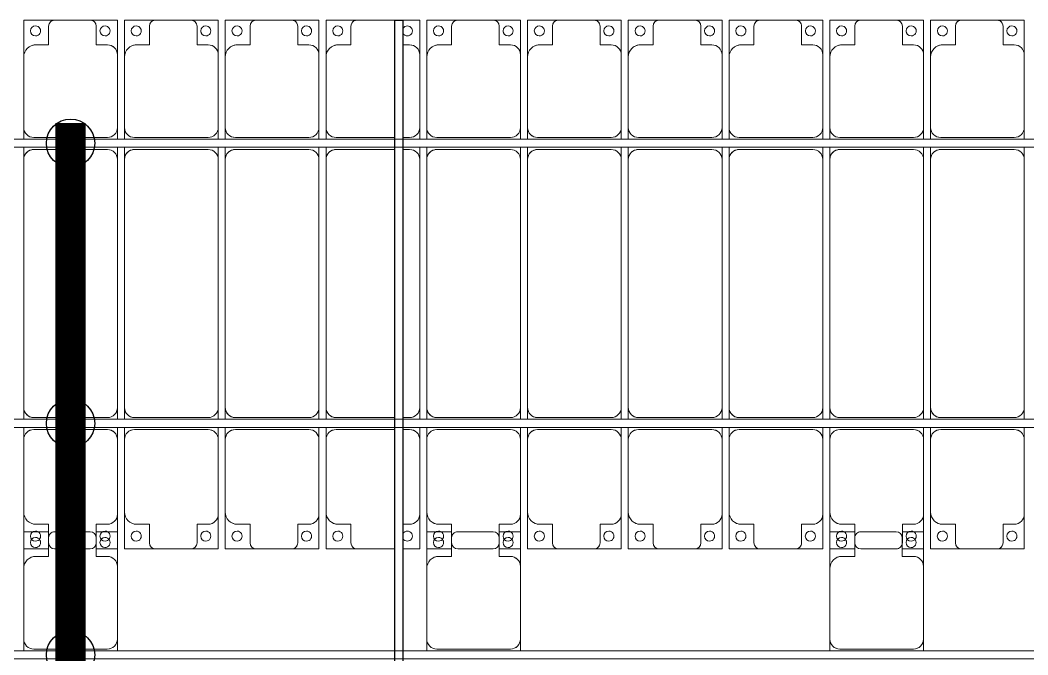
# Model space of a CAD drawing. Header units: millimetres. Extents: x -147246 to 112336, y -213734 to -86506.
# Drawn here: x -64365 to -59364, y -95705 to -92555 of the extents above; entities that cross this region are included whole.
import ezdxf

# ---------------------------------------------------------------- set-up
doc = ezdxf.new("R2010")
doc.units = ezdxf.units.MM
doc.layers.add('A-GENM', color=13, linetype='Continuous', lineweight=9)
doc.layers.add('S-BEAM', color=12, linetype='Continuous', lineweight=9)
doc.layers.add('GC-HOP 40x60 GIA CUONG', color=1, linetype='Continuous')

# ---------------------------------------------------------------- blocks, each defined once
blk = doc.blocks.new('Dải phao đi lại kèm đỡ invester - DẢI PHAO ĐI LẠI-15551-BỐ TRÍ KHUNG KẾT CẤU BÈ PIN 05')
at = {"layer": 'A-GENM', "color": 7}
for p, q in [((75758.4, 1312.2), (75911.8, 1312.2)), ((75758.4, 1129.7), (75758.4, 1312.2)), ((76088.2, 1312.2), (75911.8, 1312.2)), ((76088.2, 1312.2), (76223.4, 1312.2)), ((76223.4, 1312.2), (76223.4, 1139.7)), ((76258.4, 1312.2), (76411.8, 1312.2)), ((76258.4, 1129.7), (76258.4, 1312.2)), ((76588.2, 1312.2), (76411.8, 1312.2)), ((76588.2, 1312.2), (76723.4, 1312.2)), ((76723.4, 1312.2), (76723.4, 1139.7)), ((76758.4, 1312.2), (76911.8, 1312.2)), ((76758.4, 1129.7), (76758.4, 1312.2)), ((77088.2, 1312.2), (76911.8, 1312.2)), ((77088.2, 1312.2), (77223.4, 1312.2)), ((77223.4, 1312.2), (77223.4, 1139.7)), ((77258.4, 1312.2), (77411.8, 1312.2)), ((77258.4, 1129.7), (77258.4, 1312.2)), ((77588.2, 1312.2), (77411.8, 1312.2)), ((77588.2, 1312.2), (77599.8, 1312.2)), ((77639.8, 1312.2), (77723.4, 1312.2)), ((77723.4, 1312.2), (77723.4, 1139.7)), ((77758.4, 1312.2), (77911.8, 1312.2)), ((77758.4, 1129.7), (77758.4, 1312.2)), ((78088.2, 1312.2), (77911.8, 1312.2)), ((78088.2, 1312.2), (78223.4, 1312.2)), ((78223.4, 1312.2), (78223.4, 1139.7)), ((78258.4, 1312.2), (78411.8, 1312.2)), ((78258.4, 1129.7), (78258.4, 1312.2)), ((78588.2, 1312.2), (78411.8, 1312.2)), ((78588.2, 1312.2), (78723.4, 1312.2)), ((78723.4, 1312.2), (78723.4, 1139.7)), ((78758.4, 1312.2), (78911.8, 1312.2)), ((78758.4, 1129.7), (78758.4, 1312.2)), ((79088.2, 1312.2), (78911.8, 1312.2)), ((79088.2, 1312.2), (79223.4, 1312.2)), ((79223.4, 1312.2), (79223.4, 1139.7)), ((79258.4, 1312.2), (79411.8, 1312.2)), ((79258.4, 1129.7), (79258.4, 1312.2)), ((79588.2, 1312.2), (79411.8, 1312.2)), ((79588.2, 1312.2), (79723.4, 1312.2)), ((79723.4, 1312.2), (79723.4, 1139.7)), ((79758.4, 1312.2), (79911.8, 1312.2)), ((79758.4, 1129.7), (79758.4, 1312.2)), ((80088.2, 1312.2), (79911.8, 1312.2)), ((80088.2, 1312.2), (80223.4, 1312.2)), ((80223.4, 1312.2), (80223.4, 1139.7)), ((80258.4, 1312.2), (80411.8, 1312.2)), ((80258.4, 1129.7), (80258.4, 1312.2)), ((80588.2, 1312.2), (80411.8, 1312.2)), ((80588.2, 1312.2), (80723.4, 1312.2)), ((80723.4, 1312.2), (80723.4, 1139.7)), ((75881.8, 1282.2), (75881.8, 1189.7)), ((76118.2, 1189.7), (76118.2, 1282.2)), ((76381.8, 1282.2), (76381.8, 1189.7)), ((76618.2, 1189.7), (76618.2, 1282.2)), ((76881.8, 1282.2), (76881.8, 1189.7)), ((77118.2, 1189.7), (77118.2, 1282.2)), ((77381.8, 1282.2), (77381.8, 1189.7)), ((77881.8, 1282.2), (77881.8, 1189.7)), ((78118.2, 1189.7), (78118.2, 1282.2)), ((78381.8, 1282.2), (78381.8, 1189.7)), ((78618.2, 1189.7), (78618.2, 1282.2)), ((78881.8, 1282.2), (78881.8, 1189.7)), ((79118.2, 1189.7), (79118.2, 1282.2)), ((79381.8, 1282.2), (79381.8, 1189.7)), ((79618.2, 1189.7), (79618.2, 1282.2)), ((79881.8, 1282.2), (79881.8, 1189.7)), ((80118.2, 1189.7), (80118.2, 1282.2)), ((80381.8, 1282.2), (80381.8, 1189.7)), ((80618.2, 1189.7), (80618.2, 1282.2)), ((75881.8, 1189.7), (75818.4, 1189.7)), ((76173.4, 1189.7), (76118.2, 1189.7)), ((76381.8, 1189.7), (76318.4, 1189.7)), ((76673.4, 1189.7), (76618.2, 1189.7)), ((76881.8, 1189.7), (76818.4, 1189.7)), ((77173.4, 1189.7), (77118.2, 1189.7)), ((77381.8, 1189.7), (77318.4, 1189.7)), ((77673.4, 1189.7), (77639.8, 1189.7)), ((77881.8, 1189.7), (77818.4, 1189.7)), ((78173.4, 1189.7), (78118.2, 1189.7)), ((78381.8, 1189.7), (78318.4, 1189.7)), ((78673.4, 1189.7), (78618.2, 1189.7)), ((78881.8, 1189.7), (78818.4, 1189.7)), ((79173.4, 1189.7), (79118.2, 1189.7)), ((79381.8, 1189.7), (79318.4, 1189.7)), ((79673.4, 1189.7), (79618.2, 1189.7)), ((79881.8, 1189.7), (79818.4, 1189.7)), ((80173.4, 1189.7), (80118.2, 1189.7)), ((80381.8, 1189.7), (80318.4, 1189.7)), ((80673.4, 1189.7), (80618.2, 1189.7)), ((75758.4, 1129.7), (75758.4, 779.7)), ((76223.4, 779.7), (76223.4, 1139.7)), ((76258.4, 1129.7), (76258.4, 779.7)), ((76723.4, 779.7), (76723.4, 1139.7)), ((76758.4, 1129.7), (76758.4, 779.7)), ((77223.4, 779.7), (77223.4, 1139.7)), ((77258.4, 1129.7), (77258.4, 779.7)), ((77723.4, 779.7), (77723.4, 1139.7)), ((77758.4, 1129.7), (77758.4, 779.7)), ((78223.4, 779.7), (78223.4, 1139.7)), ((78258.4, 1129.7), (78258.4, 779.7)), ((78723.4, 779.7), (78723.4, 1139.7)), ((78758.4, 1129.7), (78758.4, 779.7)), ((79223.4, 779.7), (79223.4, 1139.7)), ((79258.4, 1129.7), (79258.4, 779.7)), ((79723.4, 779.7), (79723.4, 1139.7)), ((79758.4, 1129.7), (79758.4, 779.7)), ((80223.4, 779.7), (80223.4, 1139.7)), ((80258.4, 1129.7), (80258.4, 779.7)), ((80723.4, 779.7), (80723.4, 1139.7)), ((75758.4, 721.1), (75758.4, 779.7)), ((76223.4, 779.7), (76223.4, 721.1)), ((76258.4, 721.1), (76258.4, 779.7)), ((76723.4, 779.7), (76723.4, 721.1)), ((76758.4, 721.1), (76758.4, 779.7)), ((77223.4, 779.7), (77223.4, 721.1)), ((77258.4, 721.1), (77258.4, 779.7)), ((77723.4, 779.7), (77723.4, 721.1)), ((77758.4, 721.1), (77758.4, 779.7)), ((78223.4, 779.7), (78223.4, 721.1)), ((78258.4, 721.1), (78258.4, 779.7)), ((78723.4, 779.7), (78723.4, 721.1)), ((78758.4, 721.1), (78758.4, 779.7)), ((79223.4, 779.7), (79223.4, 721.1)), ((79258.4, 721.1), (79258.4, 779.7)), ((79723.4, 779.7), (79723.4, 721.1)), ((79758.4, 721.1), (79758.4, 779.7)), ((80223.4, 779.7), (80223.4, 721.1)), ((80258.4, 721.1), (80258.4, 779.7)), ((80723.4, 779.7), (80723.4, 721.1)), ((75808.4, 729.7), (76173.4, 729.7)), ((76308.4, 729.7), (76673.4, 729.7)), ((76808.4, 729.7), (77173.4, 729.7)), ((77308.4, 729.7), (77599.8, 729.7)), ((77639.8, 729.7), (77673.4, 729.7)), ((77808.4, 729.7), (78173.4, 729.7)), ((78308.4, 729.7), (78673.4, 729.7)), ((78808.4, 729.7), (79173.4, 729.7)), ((79308.4, 729.7), (79673.4, 729.7)), ((79808.4, 729.7), (80173.4, 729.7)), ((80308.4, 729.7), (80673.4, 729.7)), ((75758.4, 620.3), (75758.4, 681.1)), ((76173.4, 670.3), (75808.4, 670.3)), ((76223.4, 681.1), (76223.4, 620.3)), ((76258.4, 620.3), (76258.4, 681.1)), ((76673.4, 670.3), (76308.4, 670.3)), ((76723.4, 681.1), (76723.4, 620.3)), ((76758.4, 620.3), (76758.4, 681.1)), ((77173.4, 670.3), (76808.4, 670.3)), ((77223.4, 681.1), (77223.4, 620.3)), ((77258.4, 620.3), (77258.4, 681.1)), ((77599.8, 670.3), (77308.4, 670.3)), ((77673.4, 670.3), (77639.8, 670.3)), ((77723.4, 681.1), (77723.4, 620.3)), ((77758.4, 620.3), (77758.4, 681.1)), ((78173.4, 670.3), (77808.4, 670.3)), ((78223.4, 681.1), (78223.4, 620.3)), ((78258.4, 620.3), (78258.4, 681.1)), ((78673.4, 670.3), (78308.4, 670.3)), ((78723.4, 681.1), (78723.4, 620.3)), ((78758.4, 620.3), (78758.4, 681.1)), ((79173.4, 670.3), (78808.4, 670.3)), ((79223.4, 681.1), (79223.4, 620.3)), ((79258.4, 620.3), (79258.4, 681.1)), ((79673.4, 670.3), (79308.4, 670.3)), ((79723.4, 681.1), (79723.4, 620.3)), ((79758.4, 620.3), (79758.4, 681.1)), ((80173.4, 670.3), (79808.4, 670.3)), ((80223.4, 681.1), (80223.4, 620.3)), ((80258.4, 620.3), (80258.4, 681.1)), ((80673.4, 670.3), (80308.4, 670.3)), ((80723.4, 681.1), (80723.4, 620.3)), ((75758.4, 620.3), (75758.4, -610.3)), ((76223.4, -610.3), (76223.4, 620.3)), ((76258.4, 620.3), (76258.4, -610.3)), ((76723.4, -610.3), (76723.4, 620.3)), ((76758.4, 620.3), (76758.4, -610.3)), ((77223.4, -610.3), (77223.4, 620.3)), ((77258.4, 620.3), (77258.4, -610.3)), ((77723.4, -610.3), (77723.4, 620.3)), ((77758.4, 620.3), (77758.4, -610.3)), ((78223.4, -610.3), (78223.4, 620.3)), ((78258.4, 620.3), (78258.4, -610.3)), ((78723.4, -610.3), (78723.4, 620.3)), ((78758.4, 620.3), (78758.4, -610.3)), ((79223.4, -610.3), (79223.4, 620.3)), ((79258.4, 620.3), (79258.4, -610.3)), ((79723.4, -610.3), (79723.4, 620.3)), ((79758.4, 620.3), (79758.4, -610.3)), ((80223.4, -610.3), (80223.4, 620.3)), ((80258.4, 620.3), (80258.4, -610.3)), ((80723.4, -610.3), (80723.4, 620.3)), ((75758.4, -668.9), (75758.4, -610.3)), ((76223.4, -610.3), (76223.4, -668.9)), ((76258.4, -668.9), (76258.4, -610.3)), ((76723.4, -610.3), (76723.4, -668.9)), ((76758.4, -668.9), (76758.4, -610.3)), ((77223.4, -610.3), (77223.4, -668.9)), ((77258.4, -668.9), (77258.4, -610.3)), ((77723.4, -610.3), (77723.4, -668.9)), ((77758.4, -668.9), (77758.4, -610.3)), ((78223.4, -610.3), (78223.4, -668.9)), ((78258.4, -668.9), (78258.4, -610.3)), ((78723.4, -610.3), (78723.4, -668.9)), ((78758.4, -668.9), (78758.4, -610.3)), ((79223.4, -610.3), (79223.4, -668.9)), ((79258.4, -668.9), (79258.4, -610.3)), ((79723.4, -610.3), (79723.4, -668.9)), ((79758.4, -668.9), (79758.4, -610.3)), ((80223.4, -610.3), (80223.4, -668.9)), ((80258.4, -668.9), (80258.4, -610.3)), ((80723.4, -610.3), (80723.4, -668.9)), ((75808.4, -660.3), (76173.4, -660.3)), ((76308.4, -660.3), (76673.4, -660.3)), ((76808.4, -660.3), (77173.4, -660.3)), ((77308.4, -660.3), (77599.8, -660.3)), ((77639.8, -660.3), (77673.4, -660.3)), ((77808.4, -660.3), (78173.4, -660.3)), ((78308.4, -660.3), (78673.4, -660.3)), ((78808.4, -660.3), (79173.4, -660.3)), ((79308.4, -660.3), (79673.4, -660.3)), ((79808.4, -660.3), (80173.4, -660.3)), ((80308.4, -660.3), (80673.4, -660.3)), ((75758.4, -769.7), (75758.4, -708.9)), ((76173.4, -719.7), (75808.4, -719.7)), ((76223.4, -708.9), (76223.4, -769.7)), ((76258.4, -769.7), (76258.4, -708.9)), ((76673.4, -719.7), (76308.4, -719.7)), ((76723.4, -708.9), (76723.4, -769.7)), ((76758.4, -769.7), (76758.4, -708.9)), ((77173.4, -719.7), (76808.4, -719.7)), ((77223.4, -708.9), (77223.4, -769.7)), ((77258.4, -769.7), (77258.4, -708.9)), ((77599.8, -719.7), (77308.4, -719.7)), ((77673.4, -719.7), (77639.8, -719.7)), ((77723.4, -708.9), (77723.4, -769.7)), ((77758.4, -769.7), (77758.4, -708.9)), ((78173.4, -719.7), (77808.4, -719.7)), ((78223.4, -708.9), (78223.4, -769.7)), ((78258.4, -769.7), (78258.4, -708.9)), ((78673.4, -719.7), (78308.4, -719.7)), ((78723.4, -708.9), (78723.4, -769.7)), ((78758.4, -769.7), (78758.4, -708.9)), ((79173.4, -719.7), (78808.4, -719.7)), ((79223.4, -708.9), (79223.4, -769.7)), ((79258.4, -769.7), (79258.4, -708.9)), ((79673.4, -719.7), (79308.4, -719.7)), ((79723.4, -708.9), (79723.4, -769.7)), ((79758.4, -769.7), (79758.4, -708.9)), ((80173.4, -719.7), (79808.4, -719.7)), ((80223.4, -708.9), (80223.4, -769.7)), ((80258.4, -769.7), (80258.4, -708.9)), ((80673.4, -719.7), (80308.4, -719.7)), ((80723.4, -708.9), (80723.4, -769.7)), ((75758.4, -769.7), (75758.4, -1129.7)), ((76223.4, -1139.7), (76223.4, -769.7)), ((76258.4, -769.7), (76258.4, -1129.7)), ((76723.4, -1139.7), (76723.4, -769.7)), ((76758.4, -769.7), (76758.4, -1129.7)), ((77223.4, -1139.7), (77223.4, -769.7)), ((77258.4, -769.7), (77258.4, -1129.7)), ((77723.4, -1139.7), (77723.4, -769.7)), ((77758.4, -769.7), (77758.4, -1129.7)), ((78223.4, -1139.7), (78223.4, -769.7)), ((78258.4, -769.7), (78258.4, -1129.7)), ((78723.4, -1139.7), (78723.4, -769.7)), ((78758.4, -769.7), (78758.4, -1129.7)), ((79223.4, -1139.7), (79223.4, -769.7)), ((79258.4, -769.7), (79258.4, -1129.7)), ((79723.4, -1139.7), (79723.4, -769.7)), ((79758.4, -769.7), (79758.4, -1129.7)), ((80223.4, -1139.7), (80223.4, -769.7)), ((80258.4, -769.7), (80258.4, -1129.7)), ((80723.4, -1139.7), (80723.4, -769.7)), ((75758.4, -1312.2), (75758.4, -1129.7)), ((76223.4, -1139.7), (76223.4, -1312.2)), ((76258.4, -1312.2), (76258.4, -1129.7)), ((76723.4, -1139.7), (76723.4, -1312.2)), ((76758.4, -1312.2), (76758.4, -1129.7)), ((77223.4, -1139.7), (77223.4, -1312.2)), ((77258.4, -1312.2), (77258.4, -1129.7)), ((77723.4, -1139.7), (77723.4, -1312.2)), ((77758.4, -1312.2), (77758.4, -1129.7)), ((78223.4, -1139.7), (78223.4, -1312.2)), ((78258.4, -1312.2), (78258.4, -1129.7)), ((78723.4, -1139.7), (78723.4, -1312.2)), ((78758.4, -1312.2), (78758.4, -1129.7)), ((79223.4, -1139.7), (79223.4, -1312.2)), ((79258.4, -1312.2), (79258.4, -1129.7)), ((79723.4, -1139.7), (79723.4, -1312.2)), ((79758.4, -1312.2), (79758.4, -1129.7)), ((80223.4, -1139.7), (80223.4, -1312.2)), ((80258.4, -1312.2), (80258.4, -1129.7)), ((80723.4, -1139.7), (80723.4, -1312.2)), ((75818.4, -1189.7), (75881.8, -1189.7)), ((75881.8, -1189.7), (75881.8, -1282.2)), ((76118.2, -1282.2), (76118.2, -1189.7)), ((76118.2, -1189.7), (76173.4, -1189.7)), ((76318.4, -1189.7), (76381.8, -1189.7)), ((76381.8, -1189.7), (76381.8, -1282.2)), ((76618.2, -1282.2), (76618.2, -1189.7)), ((76618.2, -1189.7), (76673.4, -1189.7)), ((76818.4, -1189.7), (76881.8, -1189.7)), ((76881.8, -1189.7), (76881.8, -1282.2)), ((77118.2, -1282.2), (77118.2, -1189.7)), ((77118.2, -1189.7), (77173.4, -1189.7)), ((77318.4, -1189.7), (77381.8, -1189.7)), ((77381.8, -1189.7), (77381.8, -1282.2)), ((77639.8, -1189.7), (77673.4, -1189.7)), ((77818.4, -1189.7), (77881.8, -1189.7)), ((77881.8, -1189.7), (77881.8, -1282.2)), ((78118.2, -1282.2), (78118.2, -1189.7)), ((78118.2, -1189.7), (78173.4, -1189.7)), ((78318.4, -1189.7), (78381.8, -1189.7)), ((78381.8, -1189.7), (78381.8, -1282.2)), ((78618.2, -1282.2), (78618.2, -1189.7)), ((78618.2, -1189.7), (78673.4, -1189.7)), ((78818.4, -1189.7), (78881.8, -1189.7)), ((78881.8, -1189.7), (78881.8, -1282.2)), ((79118.2, -1282.2), (79118.2, -1189.7)), ((79118.2, -1189.7), (79173.4, -1189.7)), ((79318.4, -1189.7), (79381.8, -1189.7)), ((79381.8, -1189.7), (79381.8, -1282.2)), ((79618.2, -1282.2), (79618.2, -1189.7)), ((79618.2, -1189.7), (79673.4, -1189.7)), ((79818.4, -1189.7), (79881.8, -1189.7)), ((79881.8, -1189.7), (79881.8, -1282.2)), ((80118.2, -1282.2), (80118.2, -1189.7)), ((80118.2, -1189.7), (80173.4, -1189.7)), ((80318.4, -1189.7), (80381.8, -1189.7)), ((80381.8, -1189.7), (80381.8, -1282.2)), ((80618.2, -1282.2), (80618.2, -1189.7)), ((80618.2, -1189.7), (80673.4, -1189.7)), ((75881.6, -1312.2), (75758.4, -1312.2)), ((75911.8, -1312.2), (76088.2, -1312.2)), ((76223.4, -1312.2), (76118, -1312.2)), ((76411.8, -1312.2), (76258.4, -1312.2)), ((76411.8, -1312.2), (76588.2, -1312.2)), ((76723.4, -1312.2), (76588.2, -1312.2)), ((76911.8, -1312.2), (76758.4, -1312.2)), ((76911.8, -1312.2), (77088.2, -1312.2)), ((77223.4, -1312.2), (77088.2, -1312.2)), ((77411.8, -1312.2), (77258.4, -1312.2)), ((77411.8, -1312.2), (77588.2, -1312.2)), ((77599.8, -1312.2), (77588.2, -1312.2)), ((77723.4, -1312.2), (77639.8, -1312.2)), ((77881.6, -1312.2), (77758.4, -1312.2)), ((77911.8, -1312.2), (78088.2, -1312.2)), ((78223.4, -1312.2), (78118, -1312.2)), ((78411.8, -1312.2), (78258.4, -1312.2)), ((78411.8, -1312.2), (78588.2, -1312.2)), ((78723.4, -1312.2), (78588.2, -1312.2)), ((78911.8, -1312.2), (78758.4, -1312.2)), ((78911.8, -1312.2), (79088.2, -1312.2)), ((79223.4, -1312.2), (79088.2, -1312.2)), ((79411.8, -1312.2), (79258.4, -1312.2)), ((79411.8, -1312.2), (79588.2, -1312.2)), ((79723.4, -1312.2), (79588.2, -1312.2)), ((79881.6, -1312.2), (79758.4, -1312.2)), ((79911.8, -1312.2), (80088.2, -1312.2)), ((80223.4, -1312.2), (80118, -1312.2)), ((80411.8, -1312.2), (80258.4, -1312.2)), ((80411.8, -1312.2), (80588.2, -1312.2)), ((80723.4, -1312.2), (80588.2, -1312.2))]:
    blk.add_line(p, q, dxfattribs=at)
for centre, radius, start, end in [((75911.8, 1282.2), 30, 90, 180), ((75911.8, 1282.2), 30, 90, 150), ((76088.2, 1282.2), 30, 0, 90), ((76088.2, 1282.2), 30, 30, 90), ((76411.8, 1282.2), 30, 90, 180), ((76411.8, 1282.2), 30, 90, 150), ((76588.2, 1282.2), 30, 360, 90), ((76588.2, 1282.2), 30, 30, 90), ((76911.8, 1282.2), 30, 90, 180), ((76911.8, 1282.2), 30, 90, 150), ((77088.2, 1282.2), 30, 0, 90), ((77088.2, 1282.2), 30, 30, 90), ((77411.8, 1282.2), 30, 90, 180), ((77411.8, 1282.2), 30, 90, 150), ((77588.2, 1282.2), 30, 75, 90), ((77588.2, 1282.2), 30, 75, 90), ((77911.8, 1282.2), 30, 90, 180), ((77911.8, 1282.2), 30, 90, 150), ((78088.2, 1282.2), 30, 0, 90), ((78088.2, 1282.2), 30, 30, 90), ((78411.8, 1282.2), 30, 90, 180), ((78411.8, 1282.2), 30, 90, 150), ((78588.2, 1282.2), 30, 360, 90), ((78588.2, 1282.2), 30, 30, 90), ((78911.8, 1282.2), 30, 90, 180), ((78911.8, 1282.2), 30, 90, 150), ((79088.2, 1282.2), 30, 0, 90), ((79088.2, 1282.2), 30, 30, 90), ((79411.8, 1282.2), 30, 90, 180), ((79411.8, 1282.2), 30, 90, 150), ((79588.2, 1282.2), 30, 360, 90), ((79588.2, 1282.2), 30, 30, 90), ((79911.8, 1282.2), 30, 90, 180), ((79911.8, 1282.2), 30, 90, 150), ((80088.2, 1282.2), 30, 0, 90), ((80088.2, 1282.2), 30, 30, 90), ((80411.8, 1282.2), 30, 90, 180), ((80411.8, 1282.2), 30, 90, 150), ((80588.2, 1282.2), 30, 0, 90), ((80588.2, 1282.2), 30, 30, 90), ((75816.8, 1258.6), 25, 90, 270), ((75816.8, 1258.6), 25, 270, 90), ((76161.8, 1258.6), 25, 90, 270), ((76161.8, 1258.6), 25, 180, 195), ((76161.8, 1258.6), 25, 270, 90), ((76316.8, 1258.6), 25, 90, 270), ((76316.8, 1258.6), 25, 270, 90), ((76661.8, 1258.6), 25, 90, 270), ((76661.8, 1258.6), 25, 180, 195), ((76661.8, 1258.6), 25, 270, 90), ((76816.8, 1258.6), 25, 90, 270), ((76816.8, 1258.6), 25, 270, 90), ((77161.8, 1258.6), 25, 90, 270), ((77161.8, 1258.6), 25, 180, 195), ((77161.8, 1258.6), 25, 270, 90), ((77316.8, 1258.6), 25, 90, 270), ((77316.8, 1258.6), 25, 270, 90), ((77661.8, 1258.6), 25, 90, 150), ((77661.8, 1258.6), 25, 270, 90), ((77816.8, 1258.6), 25, 90, 270), ((77816.8, 1258.6), 25, 270, 90), ((78161.8, 1258.6), 25, 90, 270), ((78161.8, 1258.6), 25, 180, 195), ((78161.8, 1258.6), 25, 270, 90), ((78316.8, 1258.6), 25, 90, 270), ((78316.8, 1258.6), 25, 270, 90), ((78661.8, 1258.6), 25, 90, 270), ((78661.8, 1258.6), 25, 180, 195), ((78661.8, 1258.6), 25, 270, 90), ((78816.8, 1258.6), 25, 90, 270), ((78816.8, 1258.6), 25, 270, 90), ((79161.8, 1258.6), 25, 90, 270), ((79161.8, 1258.6), 25, 180, 195), ((79161.8, 1258.6), 25, 270, 90), ((79316.8, 1258.6), 25, 90, 270), ((79316.8, 1258.6), 25, 270, 90), ((79661.8, 1258.6), 25, 90, 270), ((79661.8, 1258.6), 25, 180, 195), ((79661.8, 1258.6), 25, 270, 90), ((79816.8, 1258.6), 25, 90, 270), ((79816.8, 1258.6), 25, 270, 90), ((80161.8, 1258.6), 25, 90, 270), ((80161.8, 1258.6), 25, 180, 195), ((80161.8, 1258.6), 25, 270, 90), ((80316.8, 1258.6), 25, 90, 270), ((80316.8, 1258.6), 25, 270, 90), ((80661.8, 1258.6), 25, 90, 270), ((80661.8, 1258.6), 25, 180, 195), ((80661.8, 1258.6), 25, 270, 90), ((77661.8, 1258.6), 25, 210, 270), ((75818.4, 1129.7), 60, 90, 180), ((75818.4, 1129.7), 60, 90, 120), ((76173.4, 1139.7), 50, 0, 90), ((76173.4, 1139.7), 50, 45, 90), ((76318.4, 1129.7), 60, 90, 180), ((76318.4, 1129.7), 60, 90, 120), ((76673.4, 1139.7), 50, 0, 90), ((76673.4, 1139.7), 50, 45, 90), ((76818.4, 1129.7), 60, 90, 180), ((76818.4, 1129.7), 60, 90, 120), ((77173.4, 1139.7), 50, 0, 90), ((77173.4, 1139.7), 50, 45, 90), ((77318.4, 1129.7), 60, 90, 180), ((77318.4, 1129.7), 60, 90, 120), ((77673.4, 1139.7), 50, 0, 90), ((77673.4, 1139.7), 50, 45, 90), ((77818.4, 1129.7), 60, 90, 180), ((77818.4, 1129.7), 60, 90, 120), ((78173.4, 1139.7), 50, 0, 90), ((78173.4, 1139.7), 50, 45, 90), ((78318.4, 1129.7), 60, 90, 180), ((78318.4, 1129.7), 60, 90, 120), ((78673.4, 1139.7), 50, 0, 90), ((78673.4, 1139.7), 50, 45, 90), ((78818.4, 1129.7), 60, 90, 180), ((78818.4, 1129.7), 60, 90, 120), ((79173.4, 1139.7), 50, 360, 90), ((79173.4, 1139.7), 50, 45, 90), ((79318.4, 1129.7), 60, 90, 180), ((79318.4, 1129.7), 60, 90, 120), ((79673.4, 1139.7), 50, 360, 90), ((79673.4, 1139.7), 50, 45, 90), ((79818.4, 1129.7), 60, 90, 180), ((79818.4, 1129.7), 60, 90, 120), ((80173.4, 1139.7), 50, 0, 90), ((80173.4, 1139.7), 50, 45, 90), ((80318.4, 1129.7), 60, 90, 180), ((80318.4, 1129.7), 60, 90, 120), ((80673.4, 1139.7), 50, 360, 90), ((80673.4, 1139.7), 50, 45, 90), ((75808.4, 779.7), 50, 180, 270), ((76173.4, 779.7), 50, 270, 0), ((76308.4, 779.7), 50, 180, 270), ((76673.4, 779.7), 50, 270, 0), ((76808.4, 779.7), 50, 180, 270), ((77173.4, 779.7), 50, 270, 0), ((77308.4, 779.7), 50, 180, 270), ((77673.4, 779.7), 50, 270, 360), ((77808.4, 779.7), 50, 180, 270), ((78173.4, 779.7), 50, 270, 0), ((78308.4, 779.7), 50, 180, 270), ((78673.4, 779.7), 50, 270, 360), ((78808.4, 779.7), 50, 180, 270), ((79173.4, 779.7), 50, 270, 360), ((79308.4, 779.7), 50, 180, 270), ((79673.4, 779.7), 50, 270, 0), ((79808.4, 779.7), 50, 180, 270), ((80173.4, 779.7), 50, 270, 360), ((80308.4, 779.7), 50, 180, 270), ((80673.4, 779.7), 50, 270, 0), ((75808.4, 779.7), 50, 225, 270), ((76173.4, 779.7), 50, 270, 315), ((76308.4, 779.7), 50, 225, 270), ((76673.4, 779.7), 50, 270, 315), ((76808.4, 779.7), 50, 225, 270), ((77173.4, 779.7), 50, 270, 315), ((77308.4, 779.7), 50, 225, 270), ((77673.4, 779.7), 50, 270, 315), ((77808.4, 779.7), 50, 225, 270), ((78173.4, 779.7), 50, 270, 315), ((78308.4, 779.7), 50, 225, 270), ((78673.4, 779.7), 50, 270, 315), ((78808.4, 779.7), 50, 225, 270), ((79173.4, 779.7), 50, 270, 315), ((79308.4, 779.7), 50, 225, 270), ((79673.4, 779.7), 50, 270, 315), ((79808.4, 779.7), 50, 225, 270), ((80173.4, 779.7), 50, 270, 315), ((80308.4, 779.7), 50, 225, 270), ((80673.4, 779.7), 50, 270, 315), ((75808.4, 620.3), 50, 90, 180), ((75808.4, 620.3), 50, 90, 165), ((76173.4, 620.3), 50, 0, 90), ((76173.4, 620.3), 50, 0, 90), ((76308.4, 620.3), 50, 90, 180), ((76308.4, 620.3), 50, 90, 165), ((76673.4, 620.3), 50, 0, 90), ((76673.4, 620.3), 50, 0, 90), ((76808.4, 620.3), 50, 90, 180), ((76808.4, 620.3), 50, 90, 165), ((77173.4, 620.3), 50, 0, 90), ((77173.4, 620.3), 50, 0, 90), ((77308.4, 620.3), 50, 90, 180), ((77308.4, 620.3), 50, 90, 165), ((77673.4, 620.3), 50, 0, 90), ((77673.4, 620.3), 50, 0, 90), ((77808.4, 620.3), 50, 90, 180), ((77808.4, 620.3), 50, 90, 165), ((78173.4, 620.3), 50, 360, 90), ((78173.4, 620.3), 50, 360, 90), ((78308.4, 620.3), 50, 90, 180), ((78308.4, 620.3), 50, 90, 165), ((78673.4, 620.3), 50, 0, 90), ((78673.4, 620.3), 50, 0, 90), ((78808.4, 620.3), 50, 90, 180), ((78808.4, 620.3), 50, 90, 165), ((79173.4, 620.3), 50, 0, 90), ((79173.4, 620.3), 50, 0, 90), ((79308.4, 620.3), 50, 90, 180), ((79308.4, 620.3), 50, 90, 165), ((79673.4, 620.3), 50, 0, 90), ((79673.4, 620.3), 50, 0, 90), ((79808.4, 620.3), 50, 90, 180), ((79808.4, 620.3), 50, 90, 165), ((80173.4, 620.3), 50, 360, 90), ((80173.4, 620.3), 50, 360, 90), ((80308.4, 620.3), 50, 90, 180), ((80308.4, 620.3), 50, 90, 165), ((80673.4, 620.3), 50, 0, 90), ((80673.4, 620.3), 50, 0, 90), ((75808.4, -610.3), 50, 180, 270), ((75808.4, -610.3), 50, 180, 255), ((76173.4, -610.3), 50, 270, 360), ((76173.4, -610.3), 50, 315, 360), ((76308.4, -610.3), 50, 180, 270), ((76308.4, -610.3), 50, 180, 255), ((76673.4, -610.3), 50, 270, 0), ((76673.4, -610.3), 50, 315, 0), ((76808.4, -610.3), 50, 180, 270), ((76808.4, -610.3), 50, 180, 255), ((77173.4, -610.3), 50, 270, 0), ((77173.4, -610.3), 50, 315, 0), ((77308.4, -610.3), 50, 180, 270), ((77308.4, -610.3), 50, 180, 255), ((77673.4, -610.3), 50, 270, 0), ((77673.4, -610.3), 50, 315, 0), ((77808.4, -610.3), 50, 180, 270), ((77808.4, -610.3), 50, 180, 255), ((78173.4, -610.3), 50, 270, 0), ((78173.4, -610.3), 50, 315, 0), ((78308.4, -610.3), 50, 180, 270), ((78308.4, -610.3), 50, 180, 255), ((78673.4, -610.3), 50, 270, 0), ((78673.4, -610.3), 50, 315, 0), ((78808.4, -610.3), 50, 180, 270), ((78808.4, -610.3), 50, 180, 255), ((79173.4, -610.3), 50, 270, 360), ((79173.4, -610.3), 50, 315, 360), ((79308.4, -610.3), 50, 180, 270), ((79308.4, -610.3), 50, 180, 255), ((79673.4, -610.3), 50, 270, 0), ((79673.4, -610.3), 50, 315, 0), ((79808.4, -610.3), 50, 180, 270), ((79808.4, -610.3), 50, 180, 255), ((80173.4, -610.3), 50, 270, 0), ((80173.4, -610.3), 50, 315, 0), ((80308.4, -610.3), 50, 180, 270), ((80308.4, -610.3), 50, 180, 255), ((80673.4, -610.3), 50, 270, 360), ((80673.4, -610.3), 50, 315, 360), ((75808.4, -769.7), 50, 90, 180), ((75808.4, -769.7), 50, 90, 135), ((76173.4, -769.7), 50, 0, 90), ((76173.4, -769.7), 50, 45, 90), ((76308.4, -769.7), 50, 90, 180), ((76308.4, -769.7), 50, 90, 135), ((76673.4, -769.7), 50, 0, 90), ((76673.4, -769.7), 50, 45, 90), ((76808.4, -769.7), 50, 90, 180), ((76808.4, -769.7), 50, 90, 135), ((77173.4, -769.7), 50, 360, 90), ((77173.4, -769.7), 50, 45, 90), ((77308.4, -769.7), 50, 90, 180), ((77308.4, -769.7), 50, 90, 135), ((77673.4, -769.7), 50, 0, 90), ((77673.4, -769.7), 50, 45, 90), ((77808.4, -769.7), 50, 90, 180), ((77808.4, -769.7), 50, 90, 135), ((78173.4, -769.7), 50, 0, 90), ((78173.4, -769.7), 50, 45, 90), ((78308.4, -769.7), 50, 90, 180), ((78308.4, -769.7), 50, 90, 135), ((78673.4, -769.7), 50, 360, 90), ((78673.4, -769.7), 50, 45, 90), ((78808.4, -769.7), 50, 90, 180), ((78808.4, -769.7), 50, 90, 135), ((79173.4, -769.7), 50, 0, 90), ((79173.4, -769.7), 50, 45, 90), ((79308.4, -769.7), 50, 90, 180), ((79308.4, -769.7), 50, 90, 135), ((79673.4, -769.7), 50, 360, 90), ((79673.4, -769.7), 50, 45, 90), ((79808.4, -769.7), 50, 90, 180), ((79808.4, -769.7), 50, 90, 135), ((80173.4, -769.7), 50, 0, 90), ((80173.4, -769.7), 50, 45, 90), ((80308.4, -769.7), 50, 90, 180), ((80308.4, -769.7), 50, 90, 135), ((80673.4, -769.7), 50, 0, 90), ((80673.4, -769.7), 50, 45, 90), ((75818.4, -1129.7), 60, 180, 270), ((76173.4, -1139.7), 50, 270, 0), ((76318.4, -1129.7), 60, 180, 270), ((76673.4, -1139.7), 50, 270, 360), ((76818.4, -1129.7), 60, 180, 270), ((77173.4, -1139.7), 50, 270, 0), ((77318.4, -1129.7), 60, 180, 270), ((77673.4, -1139.7), 50, 270, 0), ((77818.4, -1129.7), 60, 180, 270), ((78173.4, -1139.7), 50, 270, 0), ((78318.4, -1129.7), 60, 180, 270), ((78673.4, -1139.7), 50, 270, 0), ((78818.4, -1129.7), 60, 180, 270), ((79173.4, -1139.7), 50, 270, 360), ((79318.4, -1129.7), 60, 180, 270), ((79673.4, -1139.7), 50, 270, 0), ((79818.4, -1129.7), 60, 180, 270), ((80173.4, -1139.7), 50, 270, 0), ((80318.4, -1129.7), 60, 180, 270), ((80673.4, -1139.7), 50, 270, 360), ((75818.4, -1129.7), 60, 240, 270), ((76173.4, -1139.7), 50, 270, 315), ((76318.4, -1129.7), 60, 240, 270), ((76673.4, -1139.7), 50, 270, 315), ((76818.4, -1129.7), 60, 240, 270), ((77173.4, -1139.7), 50, 270, 315), ((77318.4, -1129.7), 60, 240, 270), ((77673.4, -1139.7), 50, 270, 315), ((77818.4, -1129.7), 60, 240, 270), ((78173.4, -1139.7), 50, 270, 315), ((78318.4, -1129.7), 60, 240, 270), ((78673.4, -1139.7), 50, 270, 315), ((78818.4, -1129.7), 60, 240, 270), ((79173.4, -1139.7), 50, 270, 315), ((79318.4, -1129.7), 60, 240, 270), ((79673.4, -1139.7), 50, 270, 315), ((79818.4, -1129.7), 60, 240, 270), ((80173.4, -1139.7), 50, 270, 315), ((80318.4, -1129.7), 60, 240, 270), ((80673.4, -1139.7), 50, 270, 315), ((75816.8, -1248.6), 25, 90, 270), ((75816.8, -1248.6), 25, 270, 90), ((76161.8, -1248.6), 25, 90, 270), ((76161.8, -1248.6), 25, 270, 90), ((76316.8, -1248.6), 25, 90, 270), ((76316.8, -1248.6), 25, 270, 90), ((76661.8, -1248.6), 25, 90, 270), ((76661.8, -1248.6), 25, 165, 180), ((76661.8, -1248.6), 25, 270, 90), ((76816.8, -1248.6), 25, 90, 270), ((76816.8, -1248.6), 25, 270, 90), ((77161.8, -1248.6), 25, 90, 270), ((77161.8, -1248.6), 25, 165, 180), ((77161.8, -1248.6), 25, 270, 90), ((77316.8, -1248.6), 25, 90, 270), ((77316.8, -1248.6), 25, 270, 90), ((77661.8, -1248.6), 25, 90, 150), ((77661.8, -1248.6), 25, 270, 90), ((77816.8, -1248.6), 25, 90, 270), ((77816.8, -1248.6), 25, 270, 90), ((78161.8, -1248.6), 25, 90, 270), ((78161.8, -1248.6), 25, 270, 90), ((78316.8, -1248.6), 25, 90, 270), ((78316.8, -1248.6), 25, 270, 90), ((78661.8, -1248.6), 25, 90, 270), ((78661.8, -1248.6), 25, 165, 180), ((78661.8, -1248.6), 25, 270, 90), ((78816.8, -1248.6), 25, 90, 270), ((78816.8, -1248.6), 25, 270, 90), ((79161.8, -1248.6), 25, 90, 270), ((79161.8, -1248.6), 25, 165, 180), ((79161.8, -1248.6), 25, 270, 90), ((79316.8, -1248.6), 25, 90, 270), ((79316.8, -1248.6), 25, 270, 90), ((79661.8, -1248.6), 25, 90, 270), ((79661.8, -1248.6), 25, 165, 180), ((79661.8, -1248.6), 25, 270, 90), ((79816.8, -1248.6), 25, 90, 270), ((79816.8, -1248.6), 25, 270, 90), ((80161.8, -1248.6), 25, 90, 270), ((80161.8, -1248.6), 25, 270, 90), ((80316.8, -1248.6), 25, 90, 270), ((80316.8, -1248.6), 25, 270, 90), ((80661.8, -1248.6), 25, 90, 270), ((80661.8, -1248.6), 25, 165, 180), ((80661.8, -1248.6), 25, 270, 90), ((75911.8, -1282.2), 30, 180, 270), ((76088.2, -1282.2), 30, 270, 360), ((76411.8, -1282.2), 30, 180, 270), ((76411.8, -1282.2), 30, 210, 270), ((76588.2, -1282.2), 30, 270, 0), ((76588.2, -1282.2), 30, 270, 330), ((76911.8, -1282.2), 30, 180, 270), ((76911.8, -1282.2), 30, 210, 270), ((77088.2, -1282.2), 30, 270, 0), ((77088.2, -1282.2), 30, 270, 330), ((77411.8, -1282.2), 30, 180, 270), ((77411.8, -1282.2), 30, 210, 270), ((77661.8, -1248.6), 25, 210, 270), ((77911.8, -1282.2), 30, 180, 270), ((78088.2, -1282.2), 30, 270, 360), ((78411.8, -1282.2), 30, 180, 270), ((78411.8, -1282.2), 30, 210, 270), ((78588.2, -1282.2), 30, 270, 0), ((78588.2, -1282.2), 30, 270, 330), ((78911.8, -1282.2), 30, 180, 270), ((78911.8, -1282.2), 30, 210, 270), ((79088.2, -1282.2), 30, 270, 360), ((79088.2, -1282.2), 30, 270, 330), ((79411.8, -1282.2), 30, 180, 270), ((79411.8, -1282.2), 30, 210, 270), ((79588.2, -1282.2), 30, 270, 0), ((79588.2, -1282.2), 30, 270, 330), ((79911.8, -1282.2), 30, 180, 270), ((80088.2, -1282.2), 30, 270, 0), ((80411.8, -1282.2), 30, 180, 270), ((80411.8, -1282.2), 30, 210, 270), ((80588.2, -1282.2), 30, 270, 360), ((80588.2, -1282.2), 30, 270, 330), ((77588.2, -1282.2), 30, 270, 285), ((77588.2, -1282.2), 30, 270, 285)]:
    blk.add_arc(centre, radius, start, end, dxfattribs=at)
blk = doc.blocks.new('Dầm C52 - Dầm C52-18760-BỐ TRÍ KHUNG KẾT CẤU BÈ PIN 05')
at = {"layer": 'S-BEAM', "color": 1}
for p, q in [((-74474.317946, 20), (74474.317946, 20)), ((74474.317946, -20), (-74474.317946, -20))]:
    blk.add_line(p, q, dxfattribs=at)
blk = doc.blocks.new('Dầm C52 - Dầm C52-18761-BỐ TRÍ KHUNG KẾT CẤU BÈ PIN 05')
at = {"layer": 'S-BEAM', "color": 1}
for p, q in [((-74474.3, 20), (74474.3, 20)), ((74474.3, -20), (-74474.3, -20))]:
    blk.add_line(p, q, dxfattribs=at)
blk = doc.blocks.new('Dai phao do pin - DẢI PHAO ĐỠ PIN-30602-BỐ TRÍ KHUNG KẾT CẤU BÈ PIN 05')
at = {"layer": 'A-GENM', "color": 7}
for p, q in [((-1312.2, 223.4), (-1139.7, 223.4)), ((-1312.2, 118.4), (-1312.2, 223.4)), ((-779.7, 223.4), (-1139.7, 223.4)), ((-779.7, 223.4), (-721.1, 223.4)), ((-1189.7, 173.4), (-1189.7, 118.2)), ((-729.7, -191.6), (-729.7, 173.4)), ((-1189.7, 118.2), (-1282.2, 118.2)), ((-1312.2, 88.2), (-1312.2, -88.2)), ((-1312.2, -241.6), (-1312.2, -118)), ((-1282.2, -118.2), (-1189.7, -118.2)), ((-1189.7, -118.2), (-1189.7, -181.6)), ((-1129.7, -241.6), (-1312.2, -241.6)), ((-1129.7, -241.6), (-779.7, -241.6)), ((-721.1, -241.6), (-779.7, -241.6))]:
    blk.add_line(p, q, dxfattribs=at)
for centre, radius, start, end in [((-1139.7, 173.4), 50, 90, 180), ((-1139.7, 173.4), 50, 135, 180), ((-779.7, 173.4), 50, 0, 90), ((-779.7, 173.4), 50, 0, 45), ((-1258.6, 161.8), 25, 360, 180), ((-1258.6, 161.8), 25, 180, 360), ((-1282.2, 88.2), 30, 90, 180), ((-1282.2, -88.2), 30, 180, 270), ((-1258.6, -183.2), 25, 360, 180), ((-1258.6, -183.2), 25, 180, 360), ((-1129.7, -181.6), 60, 180, 270), ((-1129.7, -181.6), 60, 180, 210), ((-779.7, -191.6), 50, 270, 0), ((-779.7, -191.6), 50, 315, 0)]:
    blk.add_arc(centre, radius, start, end, dxfattribs=at)
blk = doc.blocks.new('Dai phao do pin - DẢI PHAO ĐỠ PIN-30633-BỐ TRÍ KHUNG KẾT CẤU BÈ PIN 05')
at = {"layer": 'A-GENM', "color": 7}
for p, q in [((-1312.2, 223.4), (-1139.7, 223.4)), ((-1312.2, 118.4), (-1312.2, 223.4)), ((-779.7, 223.4), (-1139.7, 223.4)), ((-779.7, 223.4), (-721.1, 223.4)), ((-1189.7, 173.4), (-1189.7, 118.2)), ((-729.7, -191.6), (-729.7, 173.4)), ((-1189.7, 118.2), (-1282.2, 118.2)), ((-1312.2, 88.2), (-1312.2, -88.2)), ((-1312.2, -241.6), (-1312.2, -118)), ((-1282.2, -118.2), (-1189.7, -118.2)), ((-1189.7, -118.2), (-1189.7, -181.6)), ((-1129.7, -241.6), (-1312.2, -241.6)), ((-1129.7, -241.6), (-779.7, -241.6)), ((-721.1, -241.6), (-779.7, -241.6))]:
    blk.add_line(p, q, dxfattribs=at)
for centre, radius, start, end in [((-1139.7, 173.4), 50, 90, 180), ((-1139.7, 173.4), 50, 135, 180), ((-779.7, 173.4), 50, 0, 90), ((-779.7, 173.4), 50, 0, 45), ((-1258.6, 161.8), 25, 360, 180), ((-1258.6, 161.8), 25, 180, 360), ((-1282.2, 88.2), 30, 90, 180), ((-1282.2, -88.2), 30, 180, 270), ((-1258.6, -183.2), 25, 360, 180), ((-1258.6, -183.2), 25, 180, 360), ((-1129.7, -181.6), 60, 180, 270), ((-1129.7, -181.6), 60, 180, 210), ((-779.7, -191.6), 50, 270, 0), ((-779.7, -191.6), 50, 315, 0)]:
    blk.add_arc(centre, radius, start, end, dxfattribs=at)
blk = doc.blocks.new('Dai phao do pin - DẢI PHAO ĐỠ PIN-30664-BỐ TRÍ KHUNG KẾT CẤU BÈ PIN 05')
at = {"layer": 'A-GENM', "color": 7}
for p, q in [((-1312.2, 223.4), (-1139.7, 223.4)), ((-1312.2, 118.4), (-1312.2, 223.4)), ((-779.7, 223.4), (-1139.7, 223.4)), ((-779.7, 223.4), (-721.1, 223.4)), ((-1189.7, 173.4), (-1189.7, 118.2)), ((-729.7, -191.6), (-729.7, 173.4)), ((-1189.7, 118.2), (-1282.2, 118.2)), ((-1312.2, 88.2), (-1312.2, -88.2)), ((-1312.2, -241.6), (-1312.2, -118)), ((-1282.2, -118.2), (-1189.7, -118.2)), ((-1189.7, -118.2), (-1189.7, -181.6)), ((-1129.7, -241.6), (-1312.2, -241.6)), ((-1129.7, -241.6), (-779.7, -241.6)), ((-721.1, -241.6), (-779.7, -241.6))]:
    blk.add_line(p, q, dxfattribs=at)
for centre, radius, start, end in [((-1139.7, 173.4), 50, 90, 180), ((-1139.7, 173.4), 50, 135, 180), ((-779.7, 173.4), 50, 0, 90), ((-779.7, 173.4), 50, 0, 45), ((-1258.6, 161.8), 25, 360, 180), ((-1258.6, 161.8), 25, 180, 360), ((-1282.2, 88.2), 30, 90, 180), ((-1282.2, -88.2), 30, 180, 270), ((-1258.6, -183.2), 25, 360, 180), ((-1258.6, -183.2), 25, 180, 360), ((-1129.7, -181.6), 60, 180, 270), ((-1129.7, -181.6), 60, 180, 210), ((-779.7, -191.6), 50, 270, 0), ((-779.7, -191.6), 50, 315, 0)]:
    blk.add_arc(centre, radius, start, end, dxfattribs=at)
blk = doc.blocks.new('Dầm C52 - Hộp 40x60-25898-BỐ TRÍ KHUNG KẾT CẤU BÈ PIN 05')
at = {"layer": 'S-BEAM', "color": 3, "lineweight": 25}
for p, q in [((-55982.1, -20), (-55982.1, 20)), ((-55982.1, 20), (55982.1, 20)), ((55982.1, -20), (-55982.1, -20))]:
    blk.add_line(p, q, dxfattribs=at)
blk = doc.blocks.new('HOBANMONG_BEPIN 5_rvt-1-BỐ TRÍ KHUNG KẾT CẤU BÈ PIN 05')
at = {"layer": 'A-GENM', "color": 3, "lineweight": 25}
for name, p, rotation in [('Dải phao đi lại kèm đỡ invester - DẢI PHAO ĐI LẠI-15551-BỐ TRÍ KHUNG KẾT CẤU BÈ PIN 05', (-140105.3, -93866.7), 359.9997710135151), ('Dai phao do pin - DẢI PHAO ĐỠ PIN-30602-BỐ TRÍ KHUNG KẾT CẤU BÈ PIN 05', (-64105.5, -96406), 269.9997710125194), ('Dai phao do pin - DẢI PHAO ĐỠ PIN-30633-BỐ TRÍ KHUNG KẾT CẤU BÈ PIN 05', (-62105.5, -96406), 269.9997710125194), ('Dai phao do pin - DẢI PHAO ĐỠ PIN-30664-BỐ TRÍ KHUNG KẾT CẤU BÈ PIN 05', (-60105.5, -96406), 269.9997710125194)]:
    blk.add_blockref(name, p, dxfattribs=dict(at, rotation=rotation))
at = {"layer": 'S-BEAM', "color": 3, "lineweight": 25}
for name, p, rotation in [('Dầm C52 - Hộp 40x60-25898-BỐ TRÍ KHUNG KẾT CẤU BÈ PIN 05', (-62485.7, -148536.9), 269.9997710125197), ('Dầm C52 - Dầm C52-18760-BỐ TRÍ KHUNG KẾT CẤU BÈ PIN 05', (-66079.8, -93165.9), 179.9997710135151), ('Dầm C52 - Dầm C52-18761-BỐ TRÍ KHUNG KẾT CẤU BÈ PIN 05', (-66079.8, -94555.9), 179.9997710135151), ('Dầm C52 - Dầm C52-18761-BỐ TRÍ KHUNG KẾT CẤU BÈ PIN 05', (-66079.8, -95704.9), 179.9997710135151)]:
    blk.add_blockref(name, p, dxfattribs=dict(at, rotation=rotation))

msp = doc.modelspace()

# ---------------------------------------------------------------- linework, layer by layer
at = {"layer": 'GC-HOP 40x60 GIA CUONG', "const_width": 150}
msp.add_lwpolyline([(-64114.6, -108065.9), (-64114.6, -93065.9)], dxfattribs=at)
at = {"layer": 'GC-HOP 40x60 GIA CUONG'}
for centre in [(-64114.6, -93165.9), (-64114.6, -94555.9), (-64114.6, -95704.9)]:
    msp.add_circle(centre, 120, dxfattribs=at)

# ---------------------------------------------------------------- block references
at = {"lineweight": 5}
msp.add_blockref('HOBANMONG_BEPIN 5_rvt-1-BỐ TRÍ KHUNG KẾT CẤU BÈ PIN 05', (0, 0), dxfattribs=at)

doc.saveas('drawing.dxf')
